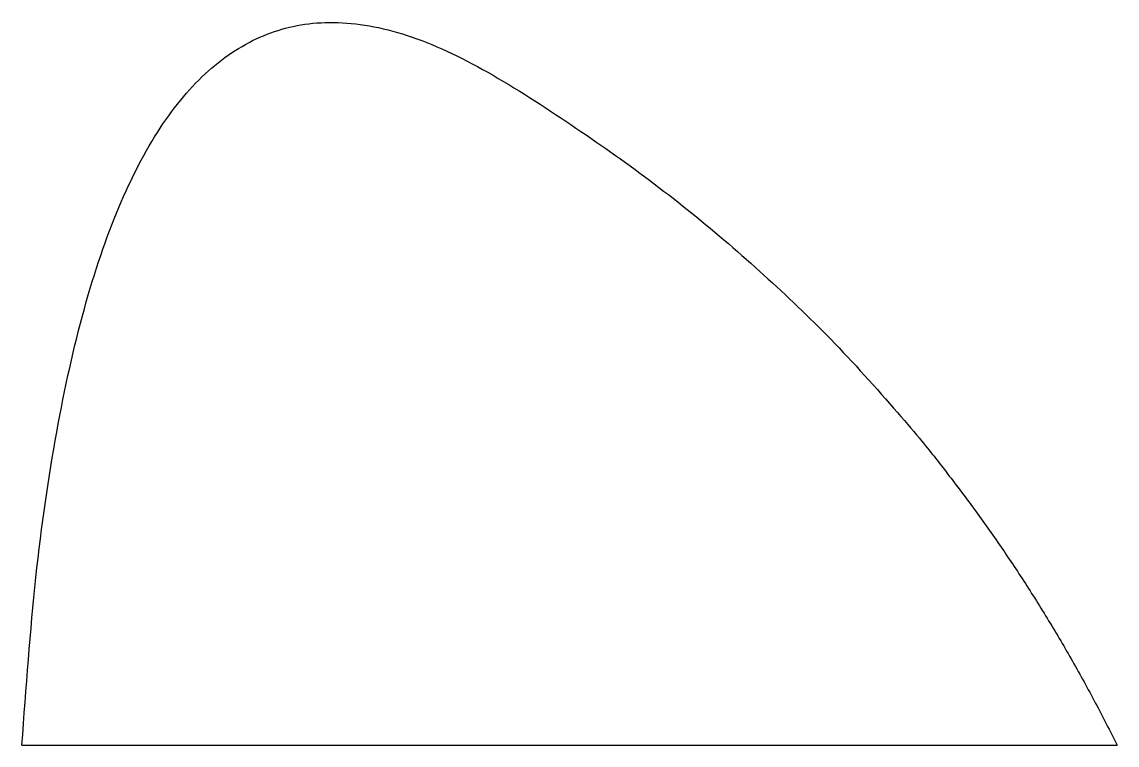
# Model space of a CAD drawing. Extents: x 0 to 20, y 0 to 13.2.
import ezdxf

# ---------------------------------------------------------------- set-up
doc = ezdxf.new("R2010")
doc.units = 0
doc.header["$MEASUREMENT"] = 0

msp = doc.modelspace()

# ---------------------------------------------------------------- linework, layer by layer
msp.add_line((0.018, 0), (20.006, 0))
msp.add_open_spline([(0.018, 0), (1.006, 16.734), (16.151, 7.765), (20.006, 0)], degree=2)

doc.saveas('drawing.dxf')
